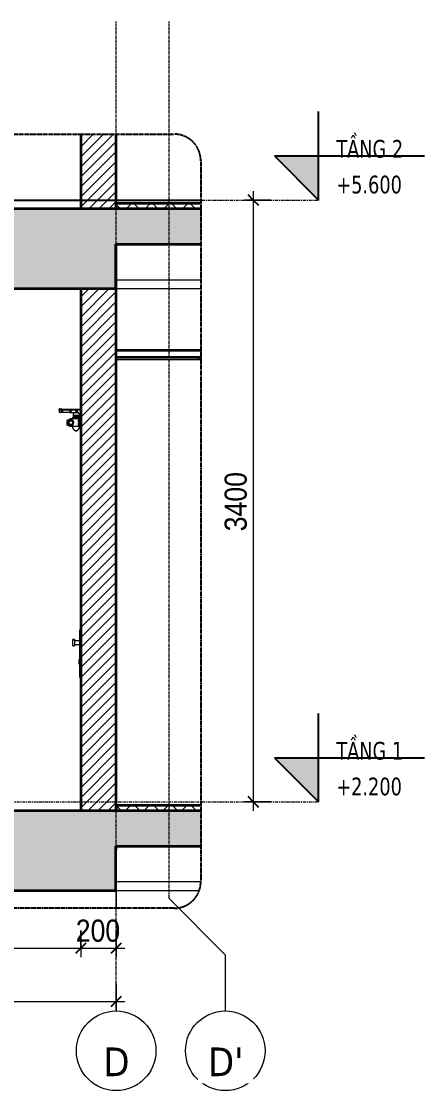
# Model space of a CAD drawing. Header units: millimetres. Extents: x 67190 to 250421, y 542 to 78637.
# Drawn here: x 120762 to 123043, y 570 to 6609 of the extents above; entities that cross this region are included whole.
import ezdxf

# ---------------------------------------------------------------- set-up
doc = ezdxf.new("R2010")
doc.units = ezdxf.units.MM
for name, pattern in [('Centre', [31.75, 6.35, -4.7625, 15.875, -4.7625]), ('Grid Line', [22.225, 12.7, -3.175, 3.175, -3.175]), ('Hidden', [7.14375, 4.7625, -2.38125]), ('IMPORT-CENTER _2_', [40.64, 25.4, -5.08, 5.08, -5.08])]:
    doc.linetypes.add(name, pattern=pattern)
for name, color, linetype, lineweight in [('0-6', 130, 'Continuous', 5), ('A-ANNO-DIMS', 211, 'Continuous', 9), ('A-ANNO-DIMS-50', 211, 'Continuous', 9), ('A-CLNG-1', 250, 'Continuous', 35), ('A-CLNG-FNSH-1', 7, 'Continuous', 18), ('A-CLNG-PATT-3', 13, 'Continuous', 18), ('A-DETL-GENF', 92, 'Continuous', 18), ('A-DETL-GENF-4', 92, 'Hidden', 25), ('A-DETL-GENF-5', 9, 'Continuous', 18), ('A-DETL-MEDM', 33, 'Continuous', 35), ('A-DOOR', 31, 'Continuous', 18), ('A-FLOR-FNSH-1', 250, 'Continuous', 35), ('A-FLOR-LEVL', 51, 'Continuous', 9), ('A-FLOR-LEVL-1', 51, 'Continuous', 25), ('A-FLOR-LEVL-2', 51, 'Centre', 9), ('A-FLOR-PATT-1', 253, 'Continuous', 18), ('A-FLOR-PATT-2', 8, 'Continuous', 18), ('A-WALL-2', 250, 'Continuous', 35), ('A-WALL-PATT-2', 111, 'Continuous', 18), ('G-IMPT', 8, 'Continuous', 18), ('G-IMPT-3', 8, 'IMPORT-CENTER _2_', 18), ('M-EQPM', 50, 'Continuous', 18), ('M-EQPM-2', 50, 'Continuous', 25), ('S-BEAM-2', 7, 'Continuous', 18), ('S-COLS-7', 7, 'Continuous', 18), ('S-GRID', 1, 'Continuous', 9), ('S-GRID-1', 1, 'Grid Line', 9), ('S-GRID-IDEN', 1, 'Continuous', 9)]:
    doc.layers.add(name, color=color, linetype=linetype, lineweight=lineweight)
doc.styles.add('Tahoma_B', font='tahomabd.ttf', dxfattribs={"height": 162.5})
doc.styles.add('Tahoma_B_1', font='tahomabd.ttf', dxfattribs={"width": 0.85, "height": 100})
doc.styles.add('UTM Avo', font='', dxfattribs={"width": 0.9, "height": 125})
doc.styles.get('UTM Avo').set_extended_font_data('UTM Avo')
doc.dimstyles.new('1_Dim_chi_tiet_2_5', dxfattribs={"dimscale": 304.8, "dimtxt": 124.912619, "dimasz": 0.19685, "dimexe": 0.164042, "dimexo": 0.0625, "dimgap": 0.016404, "dimtad": 1, "dimdec": 0, "dimrnd": 5, "dimzin": 0, "dimdsep": 46, "dimtxsty": 'UTM Avo', "dimblk1": 'OBLIQUE', "dimblk2": 'OBLIQUE', "dimsah": 1, "dimcen": 0.09, "dimdle": 0.164042, "dimazin": 0, "dimtfac": 1, "dimtdec": 4, "dimtix": 1, "dimtmove": 0, "dimatfit": 3, "dimfxl": 0.328084, "dimfxlon": 1, "dimtvp": 1, "dimtolj": 1, "dimtzin": 0, "dimarcsym": 2})
pattern_1 = [(50, (28433.55, 15875), (364.368, -31.878), [38.1, -419.1]), (355, (28433.55, 15875), (-70.486, 382.113), [30.48, -335.28]), (100.451, (28463.9, 15872.34), (293.885, 350.233), [32.38, -356.18]), (46.184, (28433.55, 15976.6), (542.158, -84.086), [57.15, -628.65]), (96.636, (28478.73, 15969.6), (474.805, 494.855), [48.57, -534.27]), (351.184, (28433.55, 15976.6), (474.81, 494.85), [45.72, -502.92]), (21, (28484.35, 15951.2), (303.2285, -204.5305), [38.1, -419.1]), (326, (28484.35, 15951.2), (123.604, 368.376), [30.48, -335.28]), (71.451, (28509.62, 15934.16), (426.834, 163.843), [32.38, -356.18]), (37.5, (28433.55, 15875), (6.1766, 169.1102), [3.353, -327.863, 3.353, -337.007, -336.55]), (37.5, (28433.55, 15875), (6.1766, 169.1102), [-671.576, 3.353, -333.197]), (7.5, (28433.55, 15875), (133.6389, 200.3615), [3.353, -190.703, 3.353, -320.243, -128.27]), (7.5, (28433.55, 15875), (133.6389, 200.3615), [-517.652, 3.353, -124.917]), (327.5, (28320.27, 15875), (271.1818, -11.4584), [3.353, -123.647, 3.353, -392.887, -525.78]), (327.5, (28320.27, 15875), (271.1818, -11.4584), [-523.24, 3.353, -522.427]), (317.5, (28269.47, 15875), (296.2585, 50.853), [3.353, -161.747, 3.353, -259.791, -373.38]), (317.5, (28269.47, 15875), (296.2585, 50.853), [-428.244, 3.353, -370.027]), (45, (28433.55, 15875), (-125.7236, 125.7236), []), (45, (28433.55, 16065.5), (-125.7236, 125.7236), [])]
pattern_2 = [(45, (116194.962, 15875), (-28.28427, 28.28427), [])]
pattern_3 = [(45, (116194.96, 15875), (-53.033, 53.033), []), (135, (116194.96, 15875), (-53.033, -53.033), [])]

# ---------------------------------------------------------------- blocks, each defined once
blk = doc.blocks.new('NCV_TKTC_KET CAU_rvt-4-TKCS_CĂN HỘ LOẠI 5 - MẶT CẮT 3')
at = {"layer": 'A-FLOR-PATT-1'}
h = blk.add_hatch(dxfattribs=at)
h.set_pattern_fill('FP_8', color=256, style=0, pattern_type=2)
h.set_pattern_definition(pattern_1)
h.paths.add_polyline_path([(33534.9, 1930), (33537.4, 1930), (33536.9, 1950), (33534.9, 1950), (33534.9, 1930.2)])
h = blk.add_hatch(dxfattribs=at)
h.set_pattern_fill('FP_8', color=256, style=0, pattern_type=2)
h.set_pattern_definition(pattern_1)
h.paths.add_polyline_path([(33534.9, 1930), (33537.4, 1930), (33536.9, 1950), (33534.9, 1950), (33534.9, 1930.2)])
at = {"layer": 'A-FLOR-FNSH-1'}
for p, q in [((33534.9, 5330), (33536.9, 5330)), ((33536.9, 5330), (33536.9, 5350)), ((33537.4, 1930), (33537.4, 1950)), ((33534.9, 1930), (33537.4, 1930))]:
    blk.add_line(p, q, dxfattribs=at)
at = {"layer": 'S-BEAM-2'}
for p, q in [((33536.9, 5150), (34015.7, 5150)), ((33536.9, 5100), (34015.7, 5100)), ((33534.9, 1750), (34015.7, 1750)), ((33536.9, 1700), (34005.9, 1700))]:
    blk.add_line(p, q, dxfattribs=at)
at = {"layer": 'S-COLS-7'}
blk.add_line((33536.9, 1750), (33536.9, 1600), dxfattribs=at)
blk = doc.blocks.new('FD_05 - FD_05-1000x2200mm-835434-TKCS_CĂN HỘ LOẠI 5 - MẶT CẮT 3')
at = {"layer": 'A-DOOR'}
for p, q in [((33213.5, 4418.5), (33213.5, 4415.5)), ((33213.9, 4418.5), (33213.9, 4418.5)), ((33213.9, 4418.5), (33221.6, 4418.5)), ((33213.9, 4415.5), (33213.9, 4415.5)), ((33213.9, 4415.5), (33221.6, 4415.5)), ((33214.6, 4414.5), (33214.6, 4400.5)), ((33214.6, 4414.5), (33219.4, 4414.5)), ((33215.1, 4420.3), (33215.1, 4418.5)), ((33215.9, 4420.3), (33215.1, 4420.3)), ((33215.1, 4420.3), (33227.1, 4420.3)), ((33216.1, 4415.5), (33216.1, 4414.5)), ((33219.4, 4414.5), (33227.6, 4414.5)), ((33221.6, 4418.5), (33223.2, 4418.5)), ((33222.3, 4418.5), (33221.6, 4418.5)), ((33221.6, 4415.5), (33223.2, 4415.5)), ((33221.6, 4415.5), (33222.3, 4415.5)), ((33222.3, 4415.5), (33221.6, 4415.5)), ((33222.3, 4415.5), (33221.6, 4415.5)), ((33221.6, 4415.5), (33222.3, 4415.5)), ((33223.2, 4418.5), (33273.8, 4418.5)), ((33223.2, 4415.5), (33273.8, 4415.5)), ((33226.1, 4414.5), (33226.1, 4415.5)), ((33227.1, 4420.3), (33226.3, 4420.3)), ((33227.1, 4418.5), (33227.1, 4420.3)), ((33227.6, 4400.5), (33227.6, 4414.5)), ((33227.6, 4414.5), (33228.6, 4414.5)), ((33229.6, 4411.5), (33230.3, 4411.5)), ((33272.6, 4412.5), (33229.8, 4412.5)), ((33230.3, 4411.5), (33230.3, 4403.5)), ((33248.4, 4415.5), (33248.4, 4414.5)), ((33250.4, 4414.5), (33248.4, 4414.5)), ((33248.4, 4414.5), (33250.4, 4414.5)), ((33316.4, 4414.5), (33250.4, 4414.5)), ((33277.3, 4413.5), (33272.6, 4413.5)), ((33273.8, 4418.5), (33274.8, 4418.5)), ((33273.8, 4415.5), (33274.8, 4415.5)), ((33274.2, 4418.5), (33274.8, 4418.5)), ((33274.8, 4417.5), (33274.2, 4417.5)), ((33274.2, 4415.5), (33274.8, 4415.5)), ((33274.8, 4418.5), (33300.4, 4418.5)), ((33274.8, 4415.5), (33300.4, 4415.5)), ((33300.4, 4418.5), (33301.6, 4418.5)), ((33300.4, 4418.5), (33301.5, 4418.5)), ((33301.5, 4417.5), (33300.4, 4417.5)), ((33300.4, 4415.5), (33301.6, 4415.5)), ((33300.4, 4415.5), (33301.5, 4415.5)), ((33300.9, 4418.5), (33301.5, 4418.5)), ((33301.5, 4418.5), (33300.9, 4418.5)), ((33300.9, 4415.5), (33301.5, 4415.5)), ((33301.5, 4415.5), (33300.9, 4415.5)), ((33301.6, 4418.5), (33330.9, 4418.5)), ((33301.6, 4415.5), (33330.9, 4415.5)), ((33307.8, 4414), (33308.6, 4414)), ((33308.6, 4414), (33310.3, 4414)), ((33310.4, 4414), (33312.4, 4414)), ((33312.4, 4414), (33314.3, 4414)), ((33312.6, 4402.4), (33312.6, 4412.6)), ((33312.6, 4402.7), (33312.6, 4412.2)), ((33314.3, 4414), (33318.4, 4414)), ((33314.3, 4401), (33314.3, 4414)), ((33316.4, 4414.5), (33318.4, 4414.5)), ((33318.4, 4414.5), (33316.4, 4414.5)), ((33318.4, 4414.5), (33318.4, 4415.5)), ((33318.5, 4401), (33318.5, 4414)), ((33330.9, 4415.5), (33330.9, 4418.5)), ((33219.4, 4400.5), (33214.6, 4400.5)), ((33227.6, 4400.5), (33219.4, 4400.5)), ((33228.6, 4400.5), (33227.6, 4400.5)), ((33230.3, 4403.5), (33229.6, 4403.5)), ((33229.8, 4402.5), (33272.6, 4402.5)), ((33259.6, 4330.7), (33259.6, 4354.3)), ((33260.6, 4356.1), (33276.1, 4364.7)), ((33269, 4342.5), (33274.8, 4352.5)), ((33272.6, 4401.5), (33277.3, 4401.5)), ((33274.8, 4352.5), (33286.4, 4352.5)), ((33277.1, 4365), (33321.3, 4365)), ((33277.3, 4400.5), (33305.4, 4400.5)), ((33286.4, 4352.5), (33292.1, 4342.5)), ((33290.4, 4372), (33290.4, 4365)), ((33290.4, 4372), (33304.9, 4372)), ((33325.4, 4398), (33295.4, 4398)), ((33295.4, 4384.6), (33295.4, 4392.9)), ((33295.4, 4376), (33295.4, 4382)), ((33295.4, 4382), (33310.4, 4382)), ((33310.4, 4376), (33295.4, 4376)), ((33299.9, 4384), (33307.2, 4384)), ((33299.9, 4382), (33299.9, 4384)), ((33299.9, 4374), (33299.9, 4376)), ((33303.6, 4374), (33299.9, 4374)), ((33300.9, 4374), (33300.9, 4372)), ((33307.2, 4374), (33303.6, 4374)), ((33304.9, 4372), (33329.5, 4372)), ((33305, 4400.5), (33305, 4398)), ((33307.2, 4384), (33317.3, 4384)), ((33307.2, 4382), (33307.2, 4384)), ((33307.2, 4374), (33307.2, 4376)), ((33312.3, 4374), (33307.2, 4374)), ((33308.6, 4401), (33307.8, 4401)), ((33310.3, 4401), (33308.6, 4401)), ((33312.4, 4401), (33310.4, 4401)), ((33310.4, 4382), (33325.4, 4382)), ((33325.4, 4376), (33310.4, 4376)), ((33317.3, 4374), (33312.3, 4374)), ((33314.3, 4401), (33312.4, 4401)), ((33318.4, 4401), (33314.3, 4401)), ((33316, 4398), (33316, 4401)), ((33317.3, 4384), (33320, 4384)), ((33317.3, 4382), (33317.3, 4384)), ((33317.3, 4374), (33317.3, 4376)), ((33318.6, 4374), (33317.3, 4374)), ((33320, 4374), (33318.6, 4374)), ((33318.9, 4372), (33318.9, 4374)), ((33320, 4382), (33320, 4384)), ((33320, 4374), (33320, 4376)), ((33321.3, 4365), (33324.3, 4365)), ((33324.3, 4365), (33325.3, 4365)), ((33336.9, 4365), (33325.3, 4365)), ((33325.4, 4392.9), (33325.4, 4384.6)), ((33325.4, 4382), (33325.4, 4376)), ((33329.5, 4365), (33325.5, 4365)), ((33325.6, 4362), (33325.6, 4323)), ((33329.5, 4365), (33329.5, 4372)), ((33276.1, 4320.3), (33260.6, 4328.9)), ((33274.8, 4332.5), (33269, 4342.5)), ((33286.4, 4332.5), (33274.8, 4332.5)), ((33321.3, 4320), (33277.1, 4320)), ((33292.1, 4342.5), (33286.4, 4332.5)), ((33290.4, 4320), (33290.4, 4312.4)), ((33290.7, 4311.7), (33303.7, 4296.3)), ((33313.4, 4296), (33306.4, 4296)), ((33306.4, 4296), (33313.4, 4296)), ((33316.2, 4296.3), (33329.2, 4311.7)), ((33324.3, 4320), (33321.3, 4320)), ((33325.3, 4320), (33324.3, 4320)), ((33325.3, 4320), (33336.9, 4320)), ((33325.5, 4320), (33329.4, 4320)), ((33329.4, 4312.4), (33329.4, 4320)), ((33328.9, 3172.5), (33328.9, 2902.5)), ((33336.9, 3180), (33330.9, 3180)), ((33301.9, 3117.5), (33291.9, 3117.5)), ((33291.9, 3100), (33291.9, 3117.5)), ((33291.9, 3117.5), (33301.9, 3117.5)), ((33291.9, 3082.5), (33291.9, 3100)), ((33291.9, 3082.5), (33301.9, 3082.5)), ((33291.9, 3082.5), (33301.9, 3082.5)), ((33301.9, 3117.5), (33301.9, 3100)), ((33328.9, 3110), (33301.9, 3110)), ((33301.9, 3100), (33301.9, 3082.5)), ((33301.9, 3090), (33328.9, 3090)), ((33328.9, 3110), (33328.9, 3109.7)), ((33328.9, 3090.3), (33328.9, 3090)), ((33328.9, 3006), (33326.9, 3006)), ((33326.9, 2995.1), (33326.9, 3005.3)), ((33326.9, 2981.2), (33326.9, 2995.1)), ((33328.9, 2995.1), (33326.9, 2995.1)), ((33326.9, 2978.8), (33326.9, 2981.2)), ((33326.9, 2977.7), (33328.9, 2977.7)), ((33330.9, 2895), (33336.9, 2895))]:
    blk.add_line(p, q, dxfattribs=at)
at = {"layer": 'A-DOOR', "flags": 128}
for points in [[(33230.3, 4411.5), (33231, 4411), (33231.7, 4410.4), (33232.2, 4409.7), (33232.6, 4409), (33232.8, 4408.3), (33232.9, 4407.5)], [(33232.9, 4407.5), (33232.8, 4406.7), (33232.6, 4406), (33232.2, 4405.3), (33231.7, 4404.6), (33231, 4404), (33230.3, 4403.5)], [(33325.6, 4362), (33325.6, 4362.7), (33325.6, 4363.3), (33325.5, 4363.9), (33325.5, 4364.3), (33325.4, 4364.7), (33325.4, 4364.9), (33325.3, 4365)], [(33315.5, 4296), (33312.9, 4296), (33307.6, 4296), (33304.4, 4296), (33304.4, 4296)], [(33304.4, 4296), (33306.9, 4296), (33312.3, 4296), (33315.5, 4296), (33315.5, 4296)], [(33325.3, 4320), (33325.4, 4320.1), (33325.4, 4320.3), (33325.5, 4320.7), (33325.5, 4321.1), (33325.6, 4321.7), (33325.6, 4322.3), (33325.6, 4323)]]:
    blk.add_lwpolyline(points, dxfattribs=at)
at = {"layer": 'A-DOOR'}
for centre, radius, start, end in [((33261.6, 4354.3), 2, 119.19749, 180), ((33280.6, 4342.5), 17, 0, 180), ((33280.6, 4342.5), 16.5, 0, 180), ((33277.1, 4363), 2, 90, 119.19749), ((33261.6, 4330.7), 2, 180, 240.80251), ((33280.6, 4342.5), 17, 180, 0), ((33280.6, 4342.5), 16.5, 180, 0), ((33277.1, 4322), 2, 240.80251, 270)]:
    blk.add_arc(centre, radius, start, end, dxfattribs=at)
for centre, major_axis, ratio, start_param, end_param in [((33226.6, 4407.5), (0, 7), 0.259156, 4.776961, 4.974188), ((33229.1, 4407.5), (0, 2.5), 0.259156, 4.712389, 7.853982), ((33228.6, 4407.5), (0, 7), 0.259156, 4.712389, 6.283185), ((33272.6, 4407.5), (0, 6), 0.965835, 4.712389, 6.806784), ((33272.6, 4407.5), (0, 5), 0.965835, 4.712389, 6.283185), ((33277.3, 4407.5), (0, 7), 0.965835, 0.007197, 0.523599), ((33277.3, 4407.5), (0, 6), 0.965835, 4.712389, 6.544985), ((33277.3, 4407.5), (0, 7), 0.965835, 4.712389, 6.275988), ((33305.4, 4407.5), (0, 7), 0.965835, 5.776005, 6.27576), ((33310.9, 4407.5), (0, 6.79), 0.259156, 0.291061, 0.702638), ((33312.9, 4407.5), (0, 6.79), 0.259156, 0.291061, 1.20378), ((33312.7, 4407.5), (0, 2.5), 0.259156, 4.712389, 7.853982), ((33229.1, 4407.5), (0, 2.5), 0.259156, 1.570796, 4.45059), ((33228.6, 4407.5), (0, 7), 0.259156, 3.141593, 4.712389), ((33229.1, 4407.5), (0, 2.5), 0.259156, 4.622243, 4.712389), ((33272.6, 4407.5), (0, 6), 0.965835, 2.617994, 4.712389), ((33272.6, 4407.5), (0, 5), 0.965835, 3.141593, 4.712389), ((33277.3, 4407.5), (0, 7), 0.965835, 2.617994, 4.712389), ((33277.3, 4407.5), (0, 6), 0.965835, 2.879793, 4.712389), ((33295.4, 4386), (0, 12), 0.000349, 0, 0.959931), ((33295.4, 4388), (0, 6), 0.000349, 3.141593, 4.101524), ((33305.4, 4407.5), (0, 7), 0.965835, 3.141593, 3.648773), ((33310.9, 4407.5), (0, 6.79), 0.259156, 2.438955, 2.850532), ((33312.9, 4407.5), (0, 6.79), 0.259156, 1.937813, 2.850532), ((33312.7, 4407.5), (0, 2.5), 0.259156, 1.570796, 4.712389), ((33325.4, 4386), (0, 12), 0.000349, 0, 0.959931), ((33325.4, 4388), (0, 6), 0.000349, 3.141593, 4.101524)]:
    blk.add_ellipse(centre, major_axis=major_axis, ratio=ratio, start_param=start_param, end_param=end_param, dxfattribs=at)
for points, knots in [([(33311.6, 4407.5), (33311.6, 4407.8), (33311.6, 4408.2), (33311.5, 4408.7), (33311.5, 4409), (33311.4, 4409.4), (33311.3, 4409.8), (33311.2, 4410), (33311.2, 4410.3), (33311.1, 4410.4), (33311, 4410.6), (33311, 4410.8), (33310.8, 4411.1), (33310.7, 4411.3), (33310.6, 4411.5), (33310.5, 4411.7), (33310.4, 4411.8), (33310.3, 4412), (33310.1, 4412.2), (33309.9, 4412.5), (33309.6, 4412.8), (33309.2, 4413.2), (33308.8, 4413.5), (33308.6, 4413.6)], [0, 0, 0, 0, 0.1, 0.15, 0.2, 0.25, 0.3, 0.35, 0.375, 0.4, 0.425, 0.45, 0.5, 0.55, 0.575, 0.6, 0.625, 0.65, 0.7, 0.75, 0.8, 0.9, 1, 1, 1, 1]), ([(33308.6, 4401.4), (33308.8, 4401.5), (33309.2, 4401.8), (33309.6, 4402.2), (33309.9, 4402.5), (33310.1, 4402.7), (33310.3, 4403), (33310.4, 4403.2), (33310.5, 4403.3), (33310.6, 4403.5), (33310.7, 4403.7), (33310.8, 4403.9), (33311, 4404.2), (33311, 4404.4), (33311.1, 4404.6), (33311.2, 4404.7), (33311.2, 4405), (33311.3, 4405.2), (33311.4, 4405.6), (33311.5, 4406), (33311.5, 4406.3), (33311.6, 4406.8), (33311.6, 4407.2), (33311.6, 4407.5)], [0, 0, 0, 0, 0.1, 0.2, 0.25, 0.3, 0.35, 0.375, 0.4, 0.425, 0.45, 0.5, 0.55, 0.575, 0.6, 0.625, 0.65, 0.7, 0.75, 0.8, 0.85, 0.9, 1, 1, 1, 1]), ([(33324.3, 4354.9), (33324.3, 4356), (33324.4, 4357.3), (33324.6, 4358.4), (33324.8, 4358.7), (33324.9, 4358.5), (33325.1, 4357.9), (33325.2, 4356.9), (33325.3, 4355.5), (33325.4, 4353.8), (33325.4, 4352.6), (33325.4, 4352)], [0, 0, 0, 0, 0.2, 0.3, 0.4, 0.5, 0.6, 0.7, 0.8, 0.9, 1, 1, 1, 1]), ([(33325.4, 4352), (33325.4, 4350.8), (33325.3, 4349), (33325.2, 4347.1), (33325.1, 4346.1), (33324.9, 4345.5), (33324.8, 4345.3), (33324.6, 4345.6), (33324.5, 4346.4), (33324.3, 4347.6), (33324.3, 4348.6), (33324.3, 4349.1)], [0, 0, 0, 0, 0.2, 0.3, 0.4, 0.5, 0.6, 0.7, 0.8, 0.9, 1, 1, 1, 1]), ([(33324.3, 4335.9), (33324.3, 4337), (33324.4, 4338.3), (33324.6, 4339.4), (33324.8, 4339.7), (33324.9, 4339.5), (33325.1, 4338.9), (33325.2, 4337.9), (33325.3, 4336.5), (33325.4, 4334.8), (33325.4, 4333.6), (33325.4, 4333)], [0, 0, 0, 0, 0.2, 0.3, 0.4, 0.5, 0.6, 0.7, 0.8, 0.9, 1, 1, 1, 1]), ([(33325.4, 4333), (33325.4, 4331.8), (33325.3, 4330), (33325.2, 4328.1), (33325.1, 4327.1), (33324.9, 4326.5), (33324.8, 4326.3), (33324.6, 4326.6), (33324.5, 4327.4), (33324.3, 4328.6), (33324.3, 4329.6), (33324.3, 4330.1)], [0, 0, 0, 0, 0.2, 0.3, 0.4, 0.5, 0.6, 0.7, 0.8, 0.9, 1, 1, 1, 1])]:
    blk.add_open_spline(points, degree=3, knots=knots, dxfattribs=at)
for points in [[(33324.1, 4352), (33324.1, 4352.5), (33324.2, 4353.5), (33324.2, 4354.4), (33324.3, 4354.9)], [(33324.3, 4349.1), (33324.2, 4349.6), (33324.2, 4350.5), (33324.1, 4351.5), (33324.1, 4352)], [(33324.1, 4333), (33324.1, 4333.5), (33324.2, 4334.5), (33324.2, 4335.4), (33324.3, 4335.9)], [(33324.3, 4330.1), (33324.2, 4330.6), (33324.2, 4331.5), (33324.1, 4332.5), (33324.1, 4333)]]:
    blk.add_open_spline(points, degree=3, dxfattribs=at)
blk = doc.blocks.new('TKTC_XREF_251221_MB TANG 2-7 - TKTC_XREF_260130_MB TANG 2-5_dwg_$cc-V87-TKCS_CĂN HỘ LOẠI 5 - MẶT CẮT 3')
at = {"layer": 'G-IMPT-3'}
for p, q in [((24345.4, 5600), (24498.4, 5600)), ((24421.9, 5600), (24421.9, 5600))]:
    blk.add_line(p, q, dxfattribs=at)
at = {"layer": 'M-EQPM'}
for p, q in [((24421.9, 5600), (24367.8, 5600)), ((24367.8, 5600), (24421.9, 5600)), ((24421.9, 5600), (24409.4, 5600)), ((24409.4, 5600), (24421.9, 5600)), ((24421.9, 5600), (24434.4, 5600)), ((24434.4, 5600), (24421.9, 5600)), ((24478.8, 5600), (24478.8, 5600))]:
    blk.add_line(p, q, dxfattribs=at)
blk = doc.blocks.new('TKTC_XREF_251221_MB TANG 2-7 - TKTC_XREF_260130_MB TANG 2-5_dwg_CUM U_DN100-V88-TKCS_CĂN HỘ LOẠI 5 - MẶT CẮT 3')
at = {"layer": 'G-IMPT'}
for p, q in [((24421.9, 5600), (24354.8, 5600)), ((24354.8, 5600), (24421.9, 5600)), ((24421.9, 5600), (24362.6, 5600)), ((24362.6, 5600), (24421.9, 5600)), ((24421.9, 5600), (24421.9, 5600)), ((24486.7, 5600), (24421.9, 5600)), ((24486.7, 5600), (24421.9, 5600)), ((24486.8, 5600), (24421.9, 5600)), ((24486.8, 5600), (24421.9, 5600)), ((24488.7, 5600), (24486.7, 5600)), ((24486.7, 5600), (24488.7, 5600)), ((24488.7, 5600), (24486.8, 5600)), ((24486.8, 5600), (24488.7, 5600)), ((24493.5, 5600), (24488.7, 5600)), ((24488.7, 5600), (24493.5, 5600)), ((24488.7, 5600), (24493.5, 5600)), ((24488.7, 5600), (24493.5, 5600)), ((24493.5, 5600), (24488.7, 5600)), ((24488.7, 5600), (24493.5, 5600)), ((24488.7, 5600), (24493.5, 5600)), ((24488.7, 5600), (24493.5, 5600)), ((24493.5, 5600), (24493.5, 5600)), ((24493.5, 5600), (24493.5, 5600)), ((24494.4, 5600), (24499.8, 5600)), ((24499.8, 5600), (24494.4, 5600)), ((24494.4, 5600), (24499.8, 5600)), ((24499.8, 5600), (24494.4, 5600)), ((24500.8, 5600), (24499.8, 5600)), ((24499.8, 5600), (24500.8, 5600)), ((24500.8, 5600), (24499.8, 5600)), ((24499.8, 5600), (24500.8, 5600))]:
    blk.add_line(p, q, dxfattribs=at)
blk = doc.blocks.new('TKTC_XREF_251221_MB TANG 2-7 - TKTC_XREF_260130_MB TANG 2-5_dwg_THU NUOC - THU NUOC-444531-TKCS_MB TẦNG 1-4746810-TKCS_CĂN HỘ LOẠI 5 - MẶT CẮT 3')
at = {"layer": 'G-IMPT'}
for p, q in [((25012, 5600), (25162, 5600)), ((25162, 5600), (25012, 5600)), ((25037, 5600), (25137, 5600)), ((25137, 5600), (25037, 5600)), ((25052.9, 5600), (25046.9, 5600)), ((25046.9, 5600), (25052.9, 5600)), ((25059.3, 5600), (25065.3, 5600)), ((25065.3, 5600), (25059.3, 5600)), ((25071.7, 5600), (25077.7, 5600)), ((25077.7, 5600), (25071.7, 5600)), ((25090.2, 5600), (25084.2, 5600)), ((25084.2, 5600), (25090.2, 5600)), ((25090.2, 5600), (25084.2, 5600)), ((25084.2, 5600), (25090.2, 5600)), ((25087, 5600), (25087, 5600)), ((25087, 5600), (25087, 5600)), ((25087, 5600), (25087, 5600)), ((25087, 5600), (25087, 5600)), ((25102.2, 5600), (25096.2, 5600)), ((25096.2, 5600), (25102.2, 5600)), ((25114.6, 5600), (25108.6, 5600)), ((25108.6, 5600), (25114.6, 5600)), ((25121, 5600), (25127, 5600)), ((25127, 5600), (25121, 5600))]:
    blk.add_line(p, q, dxfattribs=at)
blk = doc.blocks.new('TKTC_XREF_251221_MB TANG 2-7 - TKTC_XREF_251221_MB TANG 2-7-2039446-TKCS_CĂN HỘ LOẠI 5 - MẶT CẮT 3')
at = {"layer": 'M-EQPM'}
for p, q in [((33385.8, 5600), (33535.4, 5600)), ((33535.4, 5600), (33385.8, 5600)), ((33535.5, 5600), (33585.3, 5600)), ((33585.3, 5600), (33535.5, 5600))]:
    blk.add_line(p, q, dxfattribs=at)
at = {"layer": 'M-EQPM-2'}
blk.add_line((22927.4, 5600), (34015.7, 5600), dxfattribs=at)
for name, p in [('TKTC_XREF_251221_MB TANG 2-7 - TKTC_XREF_260130_MB TANG 2-5_dwg_THU NUOC - THU NUOC-444531-TKCS_MB TẦNG 1-4746810-TKCS_CĂN HỘ LOẠI 5 - MẶT CẮT 3', (8203.7, 0)), ('TKTC_XREF_251221_MB TANG 2-7 - TKTC_XREF_260130_MB TANG 2-5_dwg_$cc-V87-TKCS_CĂN HỘ LOẠI 5 - MẶT CẮT 3', (9048.6, 0)), ('TKTC_XREF_251221_MB TANG 2-7 - TKTC_XREF_260130_MB TANG 2-5_dwg_CUM U_DN100-V88-TKCS_CĂN HỘ LOẠI 5 - MẶT CẮT 3', (9048.6, 0))]:
    blk.add_blockref(name, p)
blk = doc.blocks.new('BORDER VIEW - BORDER VIEW-2590529-TKCS_CĂN HỘ LOẠI 5 - MẶT CẮT 3')
at = {"layer": 'A-DETL-GENF-4'}
for p, q in [((23077.4, 5971.8), (33865.7, 5971.8)), ((34015.7, 5821.8), (34015.7, 1750)), ((33865.7, 1600), (23077.4, 1600))]:
    blk.add_line(p, q, dxfattribs=at)
for centre, start, end in [((33865.7, 5821.8), 0, 90), ((33865.7, 1750), 270, 0)]:
    blk.add_arc(centre, 150, start, end, dxfattribs=at)
blk = doc.blocks.new('Level - CAO ĐỘ LEVEL-350587-TKCS_CĂN HỘ LOẠI 5 - MẶT CẮT 3')
at = {"layer": 'A-FLOR-LEVL'}
blk.add_hatch(color=256, dxfattribs=at).paths.add_polyline_path([(34681.8, 2450), (34681.8, 2200), (34431.8, 2450)])
at = {"layer": 'A-FLOR-LEVL-1'}
for p, q in [((34681.8, 2200), (34681.8, 2700)), ((34431.8, 2450), (34681.8, 2200)), ((34431.8, 2450), (35281.8, 2450))]:
    blk.add_line(p, q, dxfattribs=at)
blk = doc.blocks.new('Grid - M_Grid Head - Circle-353313-TKCS_CĂN HỘ LOẠI 5 - MẶT CẮT 3')
at = {"layer": 'S-GRID-IDEN'}
blk.add_circle((25536.9, 794.5), 225, dxfattribs=at)
blk = doc.blocks.new('DIMBLOCK77-TKCS_CĂN HỘ LOẠI 5 - MẶT CẮT 3')
at = {"layer": 'A-ANNO-DIMS-50', "lineweight": 25}
for p, q in [((122074.1, 5600), (122044.1, 5630)), ((122074.1, 5600), (122104.1, 5570)), ((122074.1, 2200), (122044.1, 2230)), ((122074.1, 2200), (122104.1, 2170))]:
    blk.add_line(p, q, dxfattribs=at)
at = {"layer": 'A-ANNO-DIMS-50'}
for p, q in [((122074.1, 5650), (122074.1, 2150)), ((122174.1, 5600), (122024.1, 5600)), ((122074.1, 5600), (122174.1, 5600)), ((122174.1, 2200), (122024.1, 2200)), ((122074.1, 2200), (122174.1, 2200))]:
    blk.add_line(p, q, dxfattribs=at)
at = {"layer": 'A-ANNO-DIMS-50', "color": 0, "insert": (121911.7, 3728.8), "char_height": 125, "width": 410.824, "attachment_point": 1, "rotation": 90, "line_spacing_factor": 1.110334, "style": 'UTM Avo'}
blk.add_mtext('3400', dxfattribs=at)
blk = doc.blocks.new('_Oblique')
at = {"color": 0, "linetype": 'ByBlock', "lineweight": -2}
blk.add_line((-0.5, -0.5), (0.5, 0.5), dxfattribs=at)
blk = doc.blocks.new('DIMBLOCK80-TKCS_CĂN HỘ LOẠI 5 - MẶT CẮT 3')
at = {"layer": 'A-ANNO-DIMS-50'}
for p, q in [((118998.3, 1473.4), (118998.3, 1323.4)), ((118998.3, 1373.4), (118998.3, 1473.4)), ((121098.3, 1473.4), (121098.3, 1323.4)), ((121098.3, 1373.4), (121098.3, 1473.4)), ((118998.3, 1373.4), (121098.3, 1373.4))]:
    blk.add_line(p, q, dxfattribs=at)
at = {"layer": 'A-ANNO-DIMS-50', "lineweight": 25}
for p, q in [((118998.3, 1373.4), (119028.3, 1403.4)), ((121098.3, 1373.4), (121128.3, 1403.4)), ((118998.3, 1373.4), (118968.3, 1343.4)), ((121098.3, 1373.4), (121068.3, 1343.4))]:
    blk.add_line(p, q, dxfattribs=at)
at = {"layer": 'A-ANNO-DIMS-50', "color": 0, "insert": (119877.2, 1535.7), "char_height": 125, "width": 410.824, "attachment_point": 1, "line_spacing_factor": 1.110334, "style": 'UTM Avo'}
blk.add_mtext('2100', dxfattribs=at)
blk = doc.blocks.new('DIMBLOCK81-TKCS_CĂN HỘ LOẠI 5 - MẶT CẮT 3')
at = {"layer": 'A-ANNO-DIMS-50'}
for p, q in [((121098.3, 1473.4), (121098.3, 1323.4)), ((121098.3, 1373.4), (121098.3, 1473.4)), ((121298.3, 1473.4), (121298.3, 1323.4)), ((121298.3, 1373.4), (121298.3, 1473.4)), ((121098.3, 1373.4), (121348.3, 1373.4))]:
    blk.add_line(p, q, dxfattribs=at)
at = {"layer": 'A-ANNO-DIMS-50', "lineweight": 25}
for p, q in [((121098.3, 1373.4), (121128.3, 1403.4)), ((121298.3, 1373.4), (121328.3, 1403.4)), ((121098.3, 1373.4), (121068.3, 1343.4)), ((121298.3, 1373.4), (121268.3, 1343.4))]:
    blk.add_line(p, q, dxfattribs=at)
at = {"layer": 'A-ANNO-DIMS-50', "color": 0, "insert": (121070, 1535.7), "char_height": 125, "width": 308.118, "attachment_point": 1, "line_spacing_factor": 1.110334, "style": 'UTM Avo'}
blk.add_mtext('200', dxfattribs=at)
blk = doc.blocks.new('DIMBLOCK82-TKCS_CĂN HỘ LOẠI 5 - MẶT CẮT 3')
at = {"layer": 'A-ANNO-DIMS-50'}
for p, q in [((112298.3, 1173.4), (112298.3, 1023.4)), ((112298.3, 1073.4), (112298.3, 1173.4)), ((121298.3, 1173.4), (121298.3, 1023.4)), ((121298.3, 1073.4), (121298.3, 1173.4)), ((112248.3, 1073.4), (121348.3, 1073.4))]:
    blk.add_line(p, q, dxfattribs=at)
at = {"layer": 'A-ANNO-DIMS-50', "lineweight": 25}
for p, q in [((112298.3, 1073.4), (112328.3, 1103.4)), ((121298.3, 1073.4), (121328.3, 1103.4)), ((112298.3, 1073.4), (112268.3, 1043.4)), ((121298.3, 1073.4), (121268.3, 1043.4))]:
    blk.add_line(p, q, dxfattribs=at)
at = {"layer": 'A-ANNO-DIMS-50', "color": 0, "insert": (116627.2, 1235.7), "char_height": 125, "width": 410.824, "attachment_point": 1, "line_spacing_factor": 1.110334, "style": 'UTM Avo'}
blk.add_mtext('9000', dxfattribs=at)

msp = doc.modelspace()

# ---------------------------------------------------------------- hatches: boundary and pattern name
at = {"layer": 'A-CLNG-PATT-3'}
h = msp.add_hatch(dxfattribs=at)
h.set_pattern_fill('FP_11', color=256, style=0, pattern_type=2)
h.set_pattern_definition([(0, (116194.96, 15875), (406.4, 101.6), [16.764, -288.036, 16.764, -288.036, -1625.6]), (0, (116194.96, 15875), (406.4, 101.6), [-609.6, 16.764, -592.836, 16.764, -288.036, -711.2]), (0, (116194.96, 15875), (406.4, 101.6), [-1524, 16.764, -186.436, 16.764, -491.236]), (120, (116347.36, 15925.8), (-291.1882, 301.1527), [16.764, -288.036, 16.764, -288.036, -1625.6]), (120, (116347.36, 15925.8), (-291.1882, 301.1527), [-609.6, 16.764, -592.836, 16.764, -288.036, -711.2]), (120, (116347.36, 15925.8), (-291.1882, 301.1527), [-1524, 16.764, -186.436, 16.764, -491.236]), (240, (116398.16, 16129), (-115.2118, -402.7527), [16.764, -288.036, 16.764, -288.036, -1625.6]), (240, (116398.16, 16129), (-115.2118, -402.7527), [-609.6, 16.764, -592.836, 16.764, -288.036, -711.2]), (240, (116398.16, 16129), (-115.2118, -402.7527), [-1524, 16.764, -186.436, 16.764, -491.236])])
h.paths.add_polyline_path([(121506.4, 4700), (121777.1, 4700), (121777.1, 4710), (121298.3, 4710), (121298.3, 4700)])
at = {"layer": 'A-DETL-GENF-5'}
h = msp.add_hatch(dxfattribs=at)
h.set_pattern_fill('FP_8', color=256, style=0, pattern_type=2)
h.set_pattern_definition([(50, (116194.96, 15875), (364.368, -31.8783), [38.1, -419.1]), (355, (116194.96, 15875), (-70.486, 382.113), [30.48, -335.28]), (100.451, (116225.33, 15872.34), (293.885, 350.233), [32.38, -356.18]), (46.184, (116194.96, 15976.6), (542.158, -84.086), [57.15, -628.65]), (96.636, (116240.14, 15969.6), (474.805, 494.855), [48.57, -534.27]), (351.184, (116194.96, 15976.6), (474.81, 494.85), [45.72, -502.92]), (21, (116245.76, 15951.2), (303.2285, -204.5305), [38.1, -419.1]), (326, (116245.76, 15951.2), (123.604, 368.376), [30.48, -335.28]), (71.451, (116271.03, 15934.16), (426.834, 163.843), [32.38, -356.18]), (37.5, (116194.96, 15875), (6.1766, 169.1102), [3.353, -327.863, 3.353, -337.007, -336.55]), (37.5, (116194.96, 15875), (6.1766, 169.1102), [-671.576, 3.353, -333.197]), (7.5, (116194.96, 15875), (133.6389, 200.3615), [3.353, -190.703, 3.353, -320.243, -128.27]), (7.5, (116194.96, 15875), (133.6389, 200.3615), [-517.652, 3.353, -124.917]), (327.5, (116081.68, 15875), (271.1818, -11.4584), [3.353, -123.647, 3.353, -392.887, -525.78]), (327.5, (116081.68, 15875), (271.1818, -11.4584), [-523.24, 3.353, -522.427]), (317.5, (116030.88, 15875), (296.2585, 50.853), [3.353, -161.747, 3.353, -259.791, -373.38]), (317.5, (116030.88, 15875), (296.2585, 50.853), [-428.244, 3.353, -370.027]), (45, (116194.96, 15875), (-125.7236, 125.7236), []), (45, (116194.96, 16065.5), (-125.7236, 125.7236), [])])
h.paths.add_polyline_path([(112298.3, 1600), (112596.7, 1600), (112596.7, 1950), (116598.3, 1950), (116598.3, 1750), (116798.3, 1750), (116798.3, 1930), (120696.3, 1930), (120696.3, 1700), (121296.3, 1700), (121296.3, 1950), (121777.1, 1950), (121777.1, 2150), (112296.7, 2150), (112296.7, 1600)])
h.paths.add_polyline_path([(112498.3, 4950), (112596.7, 4950), (112596.7, 5380), (116598.3, 5380), (116598.3, 5150), (116798.3, 5150), (116798.3, 5330), (120696.3, 5330), (120696.3, 5100), (121296.3, 5100), (121296.3, 5350), (121777.1, 5350), (121777.1, 5550), (112296.7, 5550), (112296.7, 4950), (112298.8, 4950)])
at = {"layer": 'A-FLOR-PATT-2'}
h = msp.add_hatch(dxfattribs=at)
h.set_pattern_fill('FP_10', color=256, style=0, pattern_type=2)
h.set_pattern_definition(pattern_3)
h.paths.add_polyline_path([(121298.3, 5550), (121777.1, 5550), (121777.1, 5580), (121298.3, 5580)])
h = msp.add_hatch(dxfattribs=at)
h.set_pattern_fill('FP_10', color=256, style=0, pattern_type=2)
h.set_pattern_definition(pattern_3)
h.paths.add_polyline_path([(121298.8, 2150), (121777.1, 2150), (121777.1, 2180), (121298.3, 2180), (121298.3, 2150)])
at = {"layer": 'A-WALL-PATT-2'}
h = msp.add_hatch(dxfattribs=at)
h.set_pattern_fill('FP_9', color=256, style=0, pattern_type=2)
h.set_pattern_definition(pattern_2)
h.paths.add_polyline_path([(121296.3, 5550), (121298.3, 5550), (121298.3, 5971.8), (121098.3, 5971.8), (121098.3, 5550)])
h = msp.add_hatch(dxfattribs=at)
h.set_pattern_fill('FP_9', color=256, style=0, pattern_type=2)
h.set_pattern_definition(pattern_2)
h.paths.add_polyline_path([(121298.3, 2150), (121298.3, 5350), (121296.3, 5350), (121296.3, 5100), (121098.3, 5100), (121098.3, 2150), (121296.3, 2150)])

# ---------------------------------------------------------------- linework, layer by layer
at = {"layer": 'A-CLNG-1'}
for p, q in [((121777.1, 4750), (121298.3, 4750)), ((121777.1, 4710), (121298.3, 4710))]:
    msp.add_line(p, q, dxfattribs=at)
at = {"layer": 'A-CLNG-FNSH-1'}
msp.add_line((121298.3, 4700), (121777.1, 4700), dxfattribs=at)
at = {"layer": 'A-DETL-MEDM'}
for p, q in [((121777.1, 5550), (112296.7, 5550)), ((121296.3, 5100), (121296.3, 5350)), ((121296.3, 5350), (121777.1, 5350)), ((120696.3, 5100), (121296.3, 5100)), ((121777.1, 2150), (112296.7, 2150)), ((121296.3, 1700), (121296.3, 1950)), ((121296.3, 1950), (121777.1, 1950)), ((120696.3, 1700), (121296.3, 1700))]:
    msp.add_line(p, q, dxfattribs=at)
at = {"layer": 'A-FLOR-FNSH-1'}
for p, q in [((121777.1, 5580), (121298.3, 5580)), ((121777.1, 2180), (121298.3, 2180)), ((121298.3, 2180), (121298.3, 2150))]:
    msp.add_line(p, q, dxfattribs=at)
at = {"layer": 'A-FLOR-LEVL-2'}
for p, q in [((110279.8, 5600), (122443.2, 5600)), ((110279.8, 2200), (122443.2, 2200))]:
    msp.add_line(p, q, dxfattribs=at)
at = {"layer": 'A-WALL-2'}
for p, q in [((121098.3, 5971.8), (121098.3, 5550)), ((121298.3, 5550), (121298.3, 5971.8)), ((121298.3, 2150), (121298.3, 5350)), ((121098.3, 5100), (121098.3, 2150))]:
    msp.add_line(p, q, dxfattribs=at)
at = {"layer": 'S-GRID'}
for p, q in [((121598.3, 1654.5), (121915.8, 1337)), ((121915.8, 1337), (121915.8, 1019.5))]:
    msp.add_line(p, q, dxfattribs=at)
at = {"layer": 'S-GRID-1'}
for p, q in [((121298.3, 5358.9), (121298.3, 6608.9)), ((121598.3, 5358.9), (121598.3, 6608.9)), ((121298.3, 2269.5), (121298.3, 5358.9)), ((121598.3, 2904.5), (121598.3, 5358.9)), ((121598.3, 1654.5), (121598.3, 2904.5)), ((121298.3, 1019.5), (121298.3, 2269.5))]:
    msp.add_line(p, q, dxfattribs=at)

# ---------------------------------------------------------------- block references
at = {"layer": '0-6'}
msp.add_blockref('NCV_TKTC_KET CAU_rvt-4-TKCS_CĂN HỘ LOẠI 5 - MẶT CẮT 3', (87761.4, 0), dxfattribs=at)
at = {"layer": 'A-DETL-GENF'}
msp.add_blockref('BORDER VIEW - BORDER VIEW-2590529-TKCS_CĂN HỘ LOẠI 5 - MẶT CẮT 3', (87761.4, 0), dxfattribs=at)
at = {"layer": 'A-DOOR'}
msp.add_blockref('FD_05 - FD_05-1000x2200mm-835434-TKCS_CĂN HỘ LOẠI 5 - MẶT CẮT 3', (87761.4, 0), dxfattribs=at)
at = {"layer": 'A-FLOR-LEVL-1'}
for p in [(87761.4, 3400), (87761.4, 0)]:
    msp.add_blockref('Level - CAO ĐỘ LEVEL-350587-TKCS_CĂN HỘ LOẠI 5 - MẶT CẮT 3', p, dxfattribs=at)
at = {"layer": 'M-EQPM'}
msp.add_blockref('TKTC_XREF_251221_MB TANG 2-7 - TKTC_XREF_251221_MB TANG 2-7-2039446-TKCS_CĂN HỘ LOẠI 5 - MẶT CẮT 3', (87761.4, 0), dxfattribs=at)
at = {"layer": 'S-GRID-IDEN'}
for p in [(95761.4, 0), (96378.9, 0)]:
    msp.add_blockref('Grid - M_Grid Head - Circle-353313-TKCS_CĂN HỘ LOẠI 5 - MẶT CẮT 3', p, dxfattribs=at)

# ---------------------------------------------------------------- texts
at = {"layer": 'A-FLOR-LEVL', "char_height": 100, "line_spacing_factor": 0.996129, "style": 'Tahoma_B_1'}
for s, insert, width, attachment_point in [('\\pt510,1020,1530,2040,2550,3060,3570,4080,4590,5100,5610,6120,6630,7140,7650,8160,8670,9180,9690,10200,10710,11220,11730,12240,12750,13260,13770,14280,14790,15300,15810,16320;TẦNG 2', (122543.5, 5837.2), 452.625, 7), ('\\pt212.5,425,637.5,850,1062.5,1275,1487.5,1700,1912.5,2125,2337.5,2550,2762.5,2975,3187.5,3400,3612.5,3825,4037.5,4250,4462.5,4675,4887.5,5100,5312.5,5525,5737.5,5950,6162.5,6375,6587.5,6800;+5.600', (122543.5, 5737.5), 441.575, 1), ('\\pt510,1020,1530,2040,2550,3060,3570,4080,4590,5100,5610,6120,6630,7140,7650,8160,8670,9180,9690,10200,10710,11220,11730,12240,12750,13260,13770,14280,14790,15300,15810,16320;TẦNG 1', (122543.5, 2437.2), 452.625, 7), ('\\pt212.5,425,637.5,850,1062.5,1275,1487.5,1700,1912.5,2125,2337.5,2550,2762.5,2975,3187.5,3400,3612.5,3825,4037.5,4250,4462.5,4675,4887.5,5100,5312.5,5525,5737.5,5950,6162.5,6375,6587.5,6800;+2.200', (122543.5, 2337.5), 441.575, 1)]:
    msp.add_mtext(s, dxfattribs=dict(at, insert=insert, width=width, attachment_point=attachment_point))

# ---------------------------------------------------------------- dimensions: what is measured, and where the dimension line sits
at = {"layer": 'A-ANNO-DIMS'}
dim = msp.add_linear_dim(base=(122074.1, 2200), p1=(122174.1, 5600), p2=(122174.1, 2200), angle=90, dimstyle='1_Dim_chi_tiet_2_5', override={"dimpost": '<>', "dimfxl": 3400}, dxfattribs=at)
dim.commit()
dim.dimension.update_dxf_attribs({"geometry": 'DIMBLOCK77-TKCS_CĂN HỘ LOẠI 5 - MẶT CẮT 3', "text_midpoint": (122004.4, 3900)})
for base, p1, p2, override, picture, middle in [((121098.3, 1373.4), (118998.3, 1473.4), (121098.3, 1473.4), {"dimpost": '<>', "dimfxl": 2100.026822}, 'DIMBLOCK80-TKCS_CĂN HỘ LOẠI 5 - MẶT CẮT 3', (120048.3, 1443)), ((121298.3, 1373.4), (121098.3, 1473.4), (121298.3, 1473.4), {"dimpost": '<>', "dimfxl": 200}, 'DIMBLOCK81-TKCS_CĂN HỘ LOẠI 5 - MẶT CẮT 3', (121198.3, 1443)), ((121298.3, 1073.4), (112298.3, 1173.4), (121298.3, 1173.4), {"dimpost": '<>', "dimfxl": 9000}, 'DIMBLOCK82-TKCS_CĂN HỘ LOẠI 5 - MẶT CẮT 3', (116798.3, 1143))]:
    dim = msp.add_linear_dim(base=base, p1=p1, p2=p2, dimstyle='1_Dim_chi_tiet_2_5', override=override, dxfattribs=at)
    dim.commit()
    dim.dimension.update_dxf_attribs({"geometry": picture, "text_midpoint": middle})

# ---------------------------------------------------------------- next in the draw order: texts
at = {"layer": 'S-GRID-IDEN', "char_height": 162.5, "attachment_point": 5, "line_spacing_factor": 0.996129, "style": 'Tahoma_B', "bg_fill": 3, "box_fill_scale": 1.25, "bg_fill_color": 256, "bg_fill_true_color": 13158600, "bg_fill_transparency": 0}
for s, insert, width in [('\\pt634.99962,1269.99925,1905.0005,2540.00013,3174.99975,3809.99937,4445.00062,5080.00025,5714.99987,6349.9995,6985.00075,7620.00037,8255,8889.99962,9524.99925,10160.0005,10795.00013,11429.99975,12064.99938,12700.00063,13335.00025,13969.99988,14604.9995,15240.00075,15875.00038,16510,17144.99963,17779.99925,18415.0005,19050.00013,19684.99975,20319.99938;D', (121300.4, 732.1), 172), ("\\pt634.99962,1269.99925,1905.0005,2540.00013,3174.99975,3809.99937,4445.00062,5080.00025,5714.99987,6349.9995,6985.00075,7620.00037,8255,8889.99962,9524.99925,10160.0005,10795.00013,11429.99975,12064.99938,12700.00063,13335.00025,13969.99988,14604.9995,15240.00075,15875.00038,16510,17144.99963,17779.99925,18415.0005,19050.00013,19684.99975,20319.99938;D'", (121918.2, 732.1), 231.5)]:
    msp.add_mtext(s, dxfattribs=dict(at, insert=insert, width=width))

doc.saveas('drawing.dxf')
